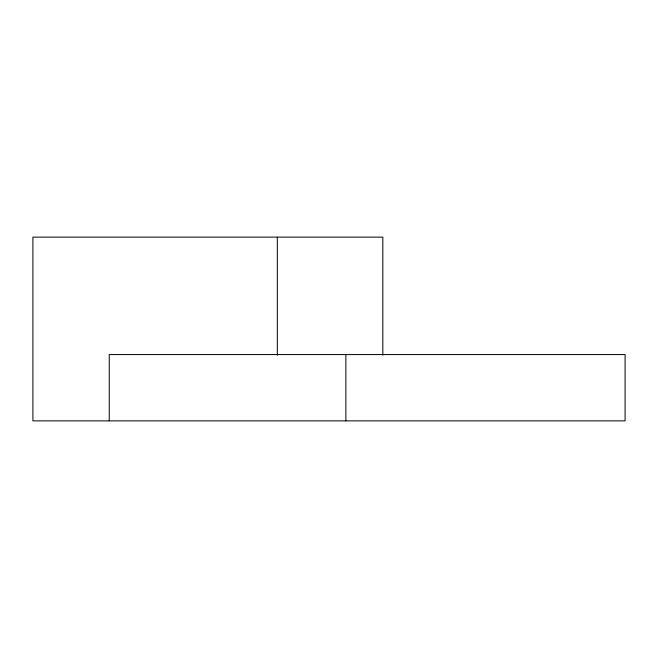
<?xml version="1.0" encoding="UTF-8"?>
<svg xmlns="http://www.w3.org/2000/svg" width="658" height="658" viewBox="0 0 658 658"><rect width="100%" height="100%" fill="white"/><g stroke="black" fill="none" stroke-linecap="round" stroke-linejoin="round"><path stroke-width="0.99" d="M382.816 355.18L382.816 237.127L32.9 237.127L32.9 420.873L625.1 420.873L625.1 354.572L109.253 354.572L109.253 420.873M345.869 354.572L345.869 420.873M277.322 237.127L277.322 355.18"/></g></svg>
